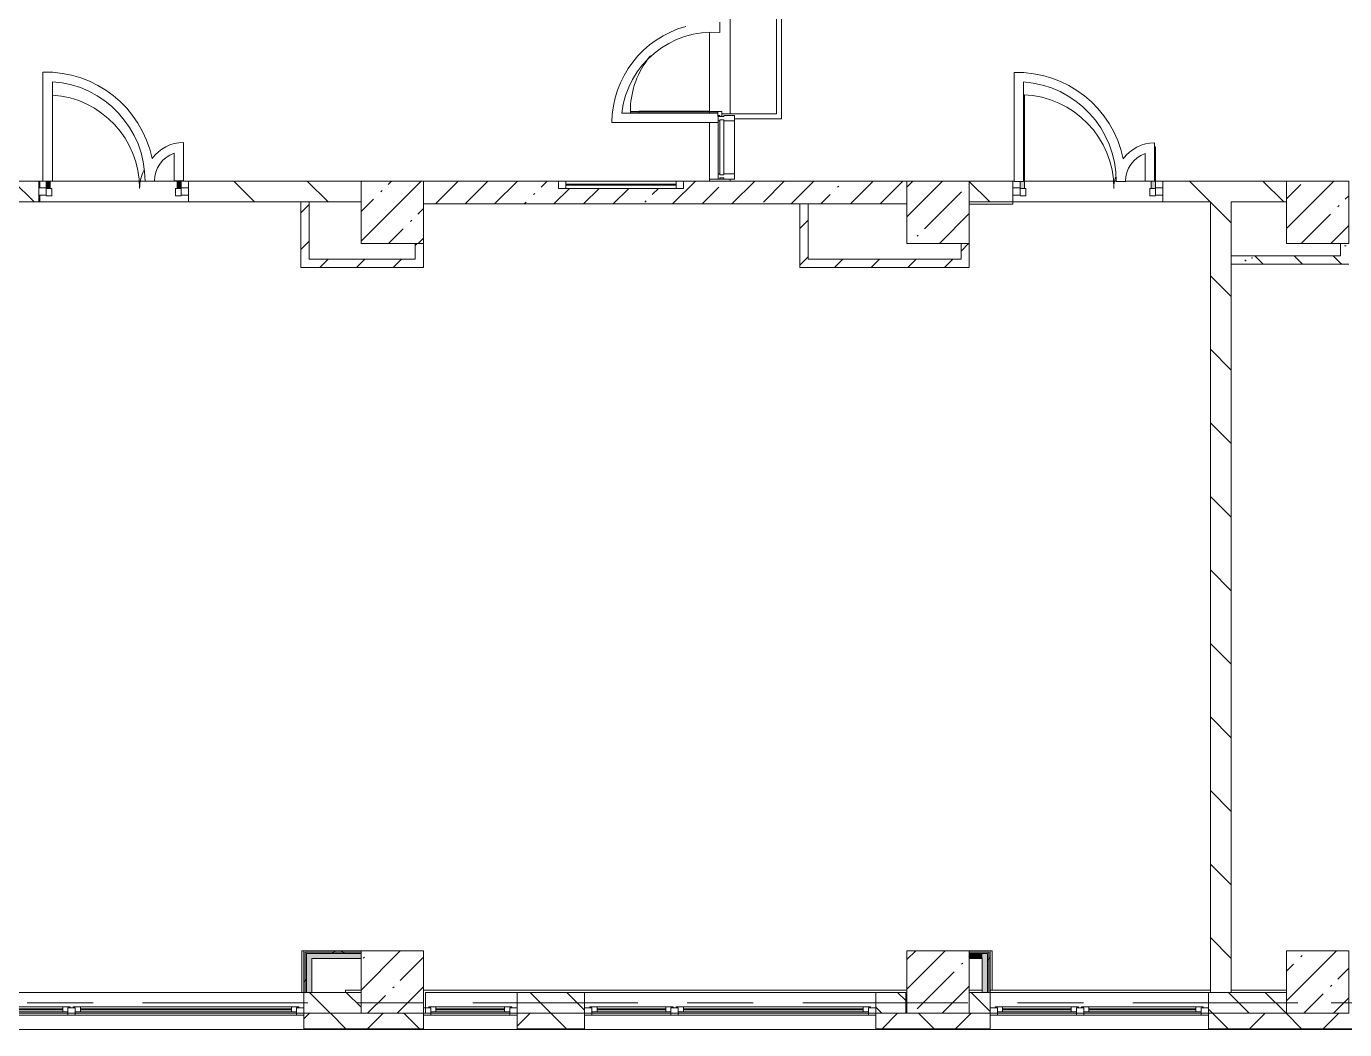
# Model space of a CAD drawing. Header units: millimetres. Extents: x 81037 to 284518, y -8553 to 29000.
# Drawn here: x 170948 to 183628, y -258 to 9388 of the extents above; entities that cross this region are included whole.
import ezdxf

# ---------------------------------------------------------------- set-up
doc = ezdxf.new("R2010")
doc.units = ezdxf.units.MM
doc.linetypes.add('Осевая', pattern=[3175, 635, -476.25, 1587.5, -476.25])
for name, color, linetype, lineweight, true_color in [('A-DETL-GENF-7', 7, 'Continuous', 5, 0xe2e2e2), ('A-DETL-GENF-9', 7, 'Continuous', 5, 0xaaaaaa), ('A-DOOR-4', 7, 'Continuous', 5, 0xe2e2e2), ('A-DOOR-5', 7, 'Continuous', 5, 0xaaaaaa), ('A-FLOR-2', 7, 'Continuous', 5, 0xaaaaaa), ('I-WALL-4', 7, 'Continuous', 5, 0xe7e7e7), ('I-WALL-5', 7, 'Continuous', 9, 0xe7e7e7), ('I-WALL-8', 7, 'Continuous', 5, 0x787878)]:
    doc.layers.add(name, color=color, linetype=linetype, lineweight=lineweight, true_color=true_color)
for name, color, linetype, lineweight in [('A-GLAZ-2', 7, 'Continuous', 5), ('A-GLAZ-CURT-1', 7, 'Continuous', 5), ('A-GLAZ-CWMG-2', 7, 'Continuous', 5), ('A-WALL', 7, 'Continuous', 9), ('A-WALL-4', 7, 'Continuous', 5), ('I-WALL-6', 7, 'Continuous', 5), ('S-COLS-1', 7, 'Continuous', 5), ('Оси', 7, 'Continuous', 9), ('Оси-2', 7, 'Осевая', 9)]:
    doc.layers.add(name, color=color, linetype=linetype, lineweight=lineweight)
pattern_1 = [(135, (157507.65, 0), (-353.553, -353.553), [])]
pattern_2 = [(45, (157507.65, 0), (-176.7767, 176.7767), [])]
pattern_3 = [(135, (157507.65, 0), (-176.7767, -176.7767), [])]
pattern_4 = [(45, (157507.65, 0), (-285.123, 285.123), []), (45, (157792.77, 0), (-285.123, 285.123), [504.031, -100.806, 16.764, -84.042])]
pattern_5 = [(135, (157507.65, 0), (-377.171, -377.171), [533.4, -88.9, 17.78, -88.9]), (135, (157507.65, 376.94), (-377.171, -377.171), []), (50, (157507.65, 0), (637.645, -55.787), [66.675, -733.425]), (355, (157507.65, 0), (-123.35, 668.7), [53.34, -586.74]), (100.451, (157560.8, -4.65), (514.299, 612.908), [56.665, -623.315]), (46.184, (157507.65, 177.8), (948.776, -147.15), [100.012, -1100.137]), (96.636, (157586.7, 165.5), (830.91, 865.997), [84.998, -934.973]), (351.184, (157507.7, 177.8), (830.918, 865.988), [80.01, -880.11]), (21, (157596.55, 133.35), (530.651, -357.928), [66.675, -733.425]), (326, (157596.55, 133.35), (216.308, 644.658), [53.34, -586.74]), (71.451, (157640.8, 103.5), (746.96, 286.724), [56.665, -623.315]), (37.5, (157507.65, 0), (10.8105, 295.9426), [16.764, -562.864, 16.764, -578.866, -588.962]), (37.5, (157507.65, 0), (10.8105, 295.9426), [-1175.258, 16.764, -572.198]), (7.5, (157507.65, 0), (233.869, 350.6318), [16.764, -322.834, 16.764, -549.529, -224.472]), (7.5, (157507.65, 0), (233.869, 350.6318), [-905.891, 16.764, -207.708]), (327.5, (157309.4, 0), (474.5678, -20.0513), [16.764, -205.486, 16.764, -676.656, -920.115]), (327.5, (157309.4, 0), (474.5678, -20.0513), [-915.67, 16.764, -903.351]), (317.5, (157220.5, 0), (518.452, 88.9934), [16.764, -272.161, 16.764, -443.738, -653.415]), (317.5, (157220.5, 0), (518.452, 88.9934), [-749.427, 16.764, -636.651])]
pattern_6 = [(45, (157507.65, 0), (-530.33, 530.33), []), (135, (157507.65, 0), (-530.33, -530.33), [])]

# ---------------------------------------------------------------- blocks, each defined once
blk = doc.blocks.new('BSC_Колонна _Прямоугольная - 600х600-V44-2_1_3_птичка')
at = {"layer": 'S-COLS-1'}
h = blk.add_hatch(dxfattribs=at)
h.set_pattern_fill('FP_58', color=256, style=0, pattern_type=2)
h.set_pattern_definition([(45, (-25860, -200), (-285.123, 285.123), []), (45, (-25574.88, -200), (-285.123, 285.123), [504.031, -100.806, 16.764, -84.042])])
h.paths.add_polyline_path([(-105, -300), (300, -300), (300, 300), (-300, 300), (-300, -300)])
for p, q in [((300, 300), (-300, 300)), ((-300, 300), (-300, -300)), ((300, -300), (300, 300)), ((-300, -300), (300, -300))]:
    blk.add_line(p, q, dxfattribs=at)
blk = doc.blocks.new('BSC_Колонна _Прямоугольная - 600х600-V57-2_1_3_птичка')
at = {"layer": 'S-COLS-1'}
h = blk.add_hatch(dxfattribs=at)
h.set_pattern_fill('FP_75', color=256, style=0, pattern_type=2)
h.set_pattern_definition([(45, (-25860, -7600), (-285.123, 285.123), []), (45, (-25574.88, -7600), (-285.123, 285.123), [504.031, -100.806, 16.764, -84.042])])
h.paths.add_polyline_path([(-300, -300), (300, -300), (300, 300), (-300, 300), (-300, 150)])
for p, q in [((300, 300), (-300, 300)), ((-300, 300), (-300, -300)), ((300, -300), (300, 300)), ((-300, -300), (300, -300))]:
    blk.add_line(p, q, dxfattribs=at)
blk = doc.blocks.new('120_Окно_СКБ_2Ст - 120_Окно_СКБ_2Ст 2800х2500_створка_-22445922-2_1_3_птичка')
at = {"layer": 'A-GLAZ-2'}
for p, q in [((-1400, -127), (-1400, -57)), ((-1400, -57), (-1330, -57)), ((1400, -57), (-1400, -57)), ((-1330, -57), (-1330, -127)), ((500, -87), (-1330, -87)), ((-1330, -87), (-1330, -127)), ((-1280, -137), (-1280, -87)), ((-1280, -107), (450, -107)), ((450, -117), (-1280, -117)), ((450, -137), (450, -87)), ((500, -127), (500, -57)), ((500, -57), (570, -57)), ((500, -127), (500, -87)), ((570, -57), (570, -127)), ((1330, -87), (570, -87)), ((570, -87), (570, -127)), ((620, -137), (620, -87)), ((620, -107), (1280, -107)), ((1280, -117), (620, -117)), ((1280, -137), (1280, -87)), ((1330, -127), (1330, -57)), ((1330, -57), (1400, -57)), ((1330, -127), (1330, -87)), ((1400, -57), (1400, -127)), ((-1330, -127), (-1400, -127)), ((-1400, -127), (-1350, -127)), ((-1330, -127), (-1350, -127)), ((-1350, -127), (-1350, -137)), ((-1350, -137), (520, -137)), ((520, -137), (-1350, -137)), ((570, -127), (500, -127)), ((520, -127), (500, -127)), ((520, -127), (550, -127)), ((520, -137), (520, -127)), ((570, -127), (550, -127)), ((550, -127), (550, -137)), ((550, -137), (1350, -137)), ((1350, -137), (550, -137)), ((1400, -127), (1330, -127)), ((1350, -127), (1330, -127)), ((1350, -127), (1400, -127)), ((1350, -137), (1350, -127))]:
    blk.add_line(p, q, dxfattribs=at)
blk = doc.blocks.new('120_Окно_СКБ_2Ст - 120_Окно_СКБ_2Ст 3100х2500 _мал_створка слева_ 2-22446355-2_1_3_птичка')
at = {"layer": 'A-GLAZ-2'}
for p, q in [((-1550, -127), (-1550, -57)), ((-1550, -57), (-1480, -57)), ((1550, -57), (-1550, -57)), ((-1480, -57), (-1480, -127)), ((650, -87), (-1480, -87)), ((-1480, -87), (-1480, -127)), ((-1430, -137), (-1430, -87)), ((-1430, -107), (600, -107)), ((600, -117), (-1430, -117)), ((600, -137), (600, -87)), ((650, -127), (650, -57)), ((650, -57), (720, -57)), ((650, -127), (650, -87)), ((720, -57), (720, -127)), ((1480, -87), (720, -87)), ((720, -87), (720, -127)), ((770, -137), (770, -87)), ((770, -107), (1430, -107)), ((1430, -117), (770, -117)), ((1430, -137), (1430, -87)), ((1480, -127), (1480, -57)), ((1480, -57), (1550, -57)), ((1480, -127), (1480, -87)), ((1550, -57), (1550, -127)), ((-1480, -127), (-1550, -127)), ((-1550, -127), (-1500, -127)), ((-1480, -127), (-1500, -127)), ((-1500, -127), (-1500, -137)), ((-1500, -137), (670, -137)), ((670, -137), (-1500, -137)), ((720, -127), (650, -127)), ((670, -127), (650, -127)), ((670, -127), (700, -127)), ((670, -137), (670, -127)), ((720, -127), (700, -127)), ((700, -127), (700, -137)), ((700, -137), (1500, -137)), ((1500, -137), (700, -137)), ((1550, -127), (1480, -127)), ((1500, -127), (1480, -127)), ((1500, -127), (1550, -127)), ((1500, -137), (1500, -127))]:
    blk.add_line(p, q, dxfattribs=at)
blk = doc.blocks.new('120_Окно_СКБ_1Ст - 120_Окно_СКБ_1Ст 900х2500_h_-22445987-2_1_3_птичка')
at = {"layer": 'A-GLAZ-2'}
for p, q in [((-450, -127), (-450, -57)), ((-450, -57), (-380, -57)), ((450, -57), (-450, -57)), ((-380, -57), (-380, -127)), ((380, -87), (-380, -87)), ((-380, -87), (-380, -127)), ((-330, -137), (-330, -87)), ((-330, -107), (330, -107)), ((330, -117), (-330, -117)), ((330, -137), (330, -87)), ((380, -127), (380, -57)), ((380, -57), (450, -57)), ((380, -127), (380, -87)), ((450, -57), (450, -127)), ((-380, -127), (-450, -127)), ((-450, -127), (-400, -127)), ((-380, -127), (-400, -127)), ((-400, -127), (-400, -137)), ((-400, -137), (400, -137)), ((400, -137), (-400, -137)), ((450, -127), (380, -127)), ((400, -127), (380, -127)), ((400, -127), (450, -127)), ((400, -137), (400, -127))]:
    blk.add_line(p, q, dxfattribs=at)
blk = doc.blocks.new('120_Окно_СКБ_2Ст - 120_Окно_СКБ_2Ст 2100х2400 _мал створка справа_-22446225-2_1_3_птичка')
at = {"layer": 'A-GLAZ-2'}
for p, q in [((-1050, -127), (-1050, -57)), ((-1050, -57), (-980, -57)), ((1050, -57), (-1050, -57)), ((-980, -57), (-980, -127)), ((150, -87), (-980, -87)), ((-980, -87), (-980, -127)), ((-930, -137), (-930, -87)), ((-930, -107), (100, -107)), ((100, -117), (-930, -117)), ((100, -137), (100, -87)), ((150, -127), (150, -57)), ((150, -57), (220, -57)), ((150, -127), (150, -87)), ((220, -57), (220, -127)), ((980, -87), (220, -87)), ((220, -87), (220, -127)), ((270, -137), (270, -87)), ((270, -107), (930, -107)), ((930, -117), (270, -117)), ((930, -137), (930, -87)), ((980, -127), (980, -57)), ((980, -57), (1050, -57)), ((980, -127), (980, -87)), ((1050, -57), (1050, -127)), ((-980, -127), (-1050, -127)), ((-1050, -127), (-1000, -127)), ((-980, -127), (-1000, -127)), ((-1000, -127), (-1000, -137)), ((-1000, -137), (170, -137)), ((170, -137), (-1000, -137)), ((220, -127), (150, -127)), ((170, -127), (150, -127)), ((170, -127), (200, -127)), ((170, -137), (170, -127)), ((220, -127), (200, -127)), ((200, -127), (200, -137)), ((200, -137), (1000, -137)), ((1000, -137), (200, -137)), ((1050, -127), (980, -127)), ((1000, -127), (980, -127)), ((1000, -127), (1050, -127)), ((1000, -137), (1000, -127))]:
    blk.add_line(p, q, dxfattribs=at)
blk = doc.blocks.new('BSC_Колонна _Прямоугольная - 600х600-V147-2_1_3_птичка')
at = {"layer": 'S-COLS-1'}
h = blk.add_hatch(dxfattribs=at)
h.set_pattern_fill('FP_145', color=256, style=0, pattern_type=2)
h.set_pattern_definition([(45, (-22210, -7600), (-285.123, 285.123), []), (45, (-21924.88, -7600), (-285.123, 285.123), [504.031, -100.806, 16.764, -84.042])])
h.paths.add_polyline_path([(-300, -300), (300, -300), (300, 300), (-300, 300)])
for p, q in [((300, 300), (-300, 300)), ((-300, 300), (-300, -300)), ((300, -300), (300, 300)), ((-300, -300), (300, -300))]:
    blk.add_line(p, q, dxfattribs=at)
blk = doc.blocks.new('BSC_Колонна _Прямоугольная - 600х600-V148-2_1_3_птичка')
at = {"layer": 'S-COLS-1'}
h = blk.add_hatch(dxfattribs=at)
h.set_pattern_fill('FP_146', color=256, style=0, pattern_type=2)
h.set_pattern_definition([(45, (-22210, -200), (-285.123, 285.123), []), (45, (-21924.88, -200), (-285.123, 285.123), [504.031, -100.806, 16.764, -84.042])])
h.paths.add_polyline_path([(-165, -300), (300, -300), (300, 300), (-300, 300), (-300, -300)])
for p, q in [((300, 300), (-300, 300)), ((-300, 300), (-300, -300)), ((300, -300), (300, 300)), ((-300, -300), (300, -300))]:
    blk.add_line(p, q, dxfattribs=at)
blk = doc.blocks.new('BSC_Колонна _Прямоугольная - 600х600-V158-2_1_3_птичка')
at = {"layer": 'S-COLS-1'}
h = blk.add_hatch(dxfattribs=at)
h.set_pattern_fill('FP_156', color=256, style=0, pattern_type=2)
h.set_pattern_definition([(45, (-16960, -7600), (-285.123, 285.123), []), (45, (-16674.88, -7600), (-285.123, 285.123), [504.031, -100.806, 16.764, -84.042])])
h.paths.add_polyline_path([(-300, -300), (300, -300), (300, 300), (-300, 300), (-300, 150)])
for p, q in [((300, 300), (-300, 300)), ((-300, 300), (-300, -300)), ((300, -300), (300, 300)), ((-300, -300), (300, -300))]:
    blk.add_line(p, q, dxfattribs=at)
blk = doc.blocks.new('Прямоугольный импост - 50 x 70 мм-31927764-2_1_3_птичка')
at = {"layer": 'A-GLAZ-CWMG-2'}
for p, q in [((-70, 35), (0, 35)), ((-70, -35), (-70, 35)), ((0, 35), (0, -35)), ((0, -35), (-70, -35))]:
    blk.add_line(p, q, dxfattribs=at)
blk = doc.blocks.new('Дверь_Витражная_остекление_ - ДВН_ДАО_Главный вход_1200 в свету Д-22 _п_-31928779-2_1_3_птичка')
at = {"layer": 'A-DOOR-4'}
for points in [[(-610, 30), (-610, 100), (-650, 100), (-650, 30)], [(650, 30), (650, 103), (610, 103), (610, 30)]]:
    blk.add_hatch(color=256, dxfattribs=at).paths.add_polyline_path(points)
at = {"layer": 'A-DETL-GENF-9'}
for p, q in [((-650, 100), (-650, 35)), ((-650, 30), (-610, 30)), ((-595, 30), (-650, 30)), ((-610, 30), (-610, 100)), ((-595, -40), (-595, 30)), ((595, -40), (595, 30)), ((595, 30), (650, 30)), ((610, 103), (610, 30)), ((610, 30), (650, 30)), ((650, 35), (650, 103)), ((-650, -40), (-595, -40)), ((650, -40), (595, -40))]:
    blk.add_line(p, q, dxfattribs=at)
at = {"layer": 'A-DOOR-5'}
for p, q in [((-650, 100), (-650, 35)), ((650, 103), (650, 35))]:
    blk.add_line(p, q, dxfattribs=at)
for centre, radius, start, end in [((-650, 30), 900, 360, 86.0972), ((650, 30), 400, 153.3442, 180)]:
    blk.add_arc(centre, radius, start, end, dxfattribs=at)
blk = doc.blocks.new('Прямоугольный импост - 50 x 70 мм-31701779-2_1_3_птичка')
at = {"layer": 'A-GLAZ-CWMG-2'}
for p, q in [((0, 35), (-70, 35)), ((-70, 35), (-70, -35)), ((0, -35), (0, 35)), ((-70, -35), (0, -35))]:
    blk.add_line(p, q, dxfattribs=at)
blk = doc.blocks.new('Дверь_Витражная_остекление_ - ДВН_ДАО_Главный вход_1200 в свету Д-22 _п_-V187-2_1_3_птичка')
at = {"layer": 'A-DOOR-4'}
for points in [[(-619, 30), (-610, 30), (-610, 930), (-619, 930), (-619, 97), (-650, 97), (-650, 30)], [(642, 30), (650, 35), (650, 430), (642, 430), (642, 100), (610, 100), (610, 30)]]:
    blk.add_hatch(color=256, dxfattribs=at).paths.add_polyline_path(points)
at = {"layer": 'A-DETL-GENF-9'}
for p, q in [((-610, 930), (-619, 930)), ((-610, 30), (-610, 930)), ((650, 430), (642, 430)), ((650, 35), (650, 430)), ((-650, 97), (-650, 35)), ((-650, 30), (-610, 30)), ((-595, 30), (-650, 30)), ((-595, -40), (-595, 30)), ((595, -40), (595, 30)), ((595, 30), (650, 30)), ((610, 100), (610, 30)), ((610, 30), (650, 30)), ((-650, -40), (-595, -40)), ((650, -40), (595, -40))]:
    blk.add_line(p, q, dxfattribs=at)
at = {"layer": 'A-DOOR-5'}
for p, q in [((650, 430), (650, 35)), ((-650, 97), (-650, 35))]:
    blk.add_line(p, q, dxfattribs=at)
for centre, radius, start, end in [((-650, 30), 900, 360, 87.9985), ((650, 30), 400, 90, 91.1759), ((650, 30), 400, 164.4599, 180)]:
    blk.add_arc(centre, radius, start, end, dxfattribs=at)
blk = doc.blocks.new('Прямоугольный импост - Импост структурный с накладкой - 160мм Темный-30756008-2_1_3_птичка')
at = {"layer": 'A-GLAZ-CWMG-2'}
for p, q in [((-50, 0), (-50, 17)), ((-50, 17), (0, 17)), ((-40, 0), (-50, 0)), ((-40, -40), (-40, 0)), ((0, 0), (-10, 0)), ((-10, 0), (-10, -40)), ((0, 17), (0, 0)), ((-50, -140), (-50, -40)), ((-50, -40), (-40, -40)), ((-10, -40), (0, -40)), ((0, -40), (0, -140)), ((0, -140), (-50, -140))]:
    blk.add_line(p, q, dxfattribs=at)
blk = doc.blocks.new('Системная панель - Стекло - 40мм-32387061-2_1_3_птичка')
at = {"layer": 'A-GLAZ-CURT-1'}
for p, q in [((265, 40), (-265, 40)), ((-265, 40), (-265, 0)), ((-265, 0), (265, 0)), ((265, 0), (265, 40))]:
    blk.add_line(p, q, dxfattribs=at)
blk = doc.blocks.new('Прямоугольный импост - Импост структурный с накладкой - 160мм Темный-32387059-2_1_3_птичка')
at = {"layer": 'A-GLAZ-CWMG-2'}
for p, q in [((20093, 7970), (20093, 8480)), ((20250, 7970), (20250, 8480))]:
    blk.add_line(p, q, dxfattribs=at)
blk = doc.blocks.new('Прямоугольный импост - Импост структурный с накладкой - 160мм Темный-30755591-2_1_3_птичка')
at = {"layer": 'A-GLAZ-CWMG-2'}
for p, q in [((-25, 0), (-25, 17)), ((-25, 17), (25, 17)), ((-15, 0), (-25, 0)), ((-15, -40), (-15, 0)), ((25, 0), (15, 0)), ((15, 0), (15, -40)), ((25, 17), (25, 0)), ((-25, -140), (-25, -40)), ((-25, -40), (-15, -40)), ((15, -40), (25, -40)), ((25, -40), (25, -140)), ((25, -140), (-25, -140))]:
    blk.add_line(p, q, dxfattribs=at)
blk = doc.blocks.new('Дверь_Витражная_остекление_ - ВВ-16 остекление-32390142-2_1_3_птичка')
at = {"layer": 'A-DETL-GENF-7'}
for points in [[(-788, -20), (-833, -20), (-833, -845), (-788, -845), (-788, -56)], [(850, -860), (850, -20), (837, -20), (837, -860)]]:
    blk.add_hatch(color=256, dxfattribs=at).paths.add_polyline_path(points)
at = {"layer": 'A-DETL-GENF-9'}
for p, q in [((-788, -20), (-833, -20)), ((-833, -845), (-833, -20)), ((-788, -20), (-833, -20)), ((-833, -20), (-833, -845)), ((-833, -100), (-788, -100)), ((-823, -765), (-823, -100)), ((-788, -845), (-788, -20)), ((-788, -845), (-788, -20)), ((-779, -765), (-779, -100)), ((829, -780), (829, -100)), ((837, -860), (837, -20)), ((837, -20), (837, -860)), ((850, -100), (837, -100)), ((-833, -765), (-788, -765)), ((-833, -845), (-788, -845)), ((-833, -845), (-788, -845)), ((850, -780), (837, -780)), ((850, -860), (837, -860)), ((837, -860), (850, -860))]:
    blk.add_line(p, q, dxfattribs=at)
at = {"layer": 'A-DOOR-5'}
for p, q in [((-883, 20), (-833, 20)), ((-883, -20), (-883, 20)), ((-833, 20), (-833, -20)), ((833, 20), (883, 20)), ((833, -20), (833, 20)), ((883, 20), (883, -20)), ((-833, -20), (-883, -20)), ((-833, -845), (-833, -20)), ((833, -860), (833, -20)), ((883, -20), (833, -20))]:
    blk.add_line(p, q, dxfattribs=at)
for centre, radius, start, end in [((-833, -20), 825, 329.8094, 332.2043), ((-833, -20), 825, 270, 322.6078), ((833, -20), 840, 230.3386, 232.9926), ((833, -20), 840, 234.0758, 270)]:
    blk.add_arc(centre, radius, start, end, dxfattribs=at)
blk = doc.blocks.new('120_Окно_СКБ_1Ст - 120_Окно_СКБ_1Ст 400х1200 EI30-24228621-2_1_3_птичка')
at = {"layer": 'A-GLAZ-2'}
for p, q in [((-600, 40), (-600, 110)), ((-600, 110), (-530, 110)), ((600, 110), (-600, 110)), ((-530, 40), (-600, 40)), ((-600, 40), (600, 40)), ((-530, 110), (-530, 40)), ((530, 80), (-530, 80)), ((530, 70), (-530, 70)), ((530, 40), (530, 110)), ((530, 110), (600, 110)), ((600, 40), (530, 40)), ((600, 110), (600, 40))]:
    blk.add_line(p, q, dxfattribs=at)

msp = doc.modelspace()

# ---------------------------------------------------------------- hatches: boundary and pattern name
at = {"layer": 'A-WALL-4'}
h = msp.add_hatch(dxfattribs=at)
h.set_pattern_fill('FP_81', color=256, style=0, pattern_type=2)
h.set_pattern_definition(pattern_3)
h.paths.add_polyline_path([(173987.3, -100), (174167.7, -100), (174167.7, 100), (173617.7, 100), (173617.7, -100)])
h.paths.add_polyline_path([(170517.7, -100), (170517.7, 100), (170267.7, 100), (170267.7, -100), (170277.2, -100)])
h = msp.add_hatch(dxfattribs=at)
h.set_pattern_fill('FP_81', color=256, style=0, pattern_type=2)
h.set_pattern_definition(pattern_3)
h.paths.add_polyline_path([(179407.7, -100), (179407.7, 100), (179117.7, 100), (179117.7, -100)])
h.paths.add_polyline_path([(176317.7, -100), (176317.7, 100), (175667.7, 100), (175667.7, -100), (175842.4, -100)])
h = msp.add_hatch(dxfattribs=at)
h.set_pattern_fill('FP_81', color=256, style=0, pattern_type=2)
h.set_pattern_definition(pattern_3)
h.paths.add_polyline_path([(182317.7, -100), (183067.7, -100), (183067.7, 100), (182317.7, 100)])
h.paths.add_polyline_path([(180017.7, -100), (180217.7, -100), (180217.7, 100), (180017.7, 100)])
h = msp.add_hatch(dxfattribs=at)
h.set_pattern_fill('FP_71', color=256, style=0, pattern_type=2)
h.set_pattern_definition([(45, (157507.65, 0), (-353.5534, 353.5534), []), (135, (157507.65, 0), (-353.5534, -353.5534), [])])
h.paths.add_polyline_path([(233207.7, -250), (233207.7, -100), (229067.7, -100), (229067.7, -250), (232421.1, -250)])
h.paths.add_polyline_path([(226856, -250), (228167.7, -250), (228167.7, -100), (224567.7, -100), (224567.7, -250), (225000.9, -250)])
h.paths.add_polyline_path([(219435.8, -250), (219567.7, -250), (219567.7, -100), (218417.7, -100), (218417.7, -250), (218508.3, -250)])
h.paths.add_polyline_path([(214417.7, -250), (214667.7, -250), (214667.7, -100), (213917.7, -100), (213917.7, -250), (214334.4, -250)])
h.paths.add_polyline_path([(216317.7, -250), (216317.7, -100), (215567.7, -100), (215567.7, -250), (215725.7, -250)])
h.paths.add_polyline_path([(222667.7, -250), (223667.7, -250), (223667.7, -100), (222667.7, -100)])
h.paths.add_polyline_path([(210817.7, -250), (210817.7, -100), (209417.7, -100), (209417.7, -250), (210160.6, -250)])
h.paths.add_polyline_path([(206317.7, -250), (206317.7, -100), (204917.7, -100), (204917.7, -250), (205523, -250)])
h.paths.add_polyline_path([(202740.4, -250), (202817.7, -250), (202817.7, -100), (202444, -100), (202444, -250)])
h.paths.add_polyline_path([(200917.7, -250), (201544, -250), (201544, -100), (200167.7, -100), (200167.7, -250), (200885.4, -250)])
h.paths.add_polyline_path([(193397.7, -250), (193397.7, -100), (192277.7, -100), (192277.7, -250), (193001.5, -250)])
h.paths.add_polyline_path([(196547.7, -250), (197067.7, -250), (197067.7, -100), (195497.7, -100), (195497.7, -250), (196247.8, -250)])
h.paths.add_polyline_path([(190682.7, -250), (191377.7, -250), (191377.7, -100), (190517.7, -100), (190517.7, -250)])
h.paths.add_polyline_path([(188363.9, -250), (188417.7, -250), (188417.7, -100), (186717.4, -100), (186717.4, -250), (187900.1, -250)])
h.paths.add_polyline_path([(179552.4, -250), (180217.7, -250), (180217.7, -100), (179117.7, -100), (179117.7, -250)])
h.paths.add_polyline_path([(173987.3, -250), (174767.7, -250), (174767.7, -100), (173617.7, -100), (173617.7, -250)])
h.paths.add_polyline_path([(175667.7, -250), (176317.7, -250), (176317.7, -100), (175667.7, -100)])
h.paths.add_polyline_path([(182317.7, -250), (183917.4, -250), (183917.4, -100), (182317.7, -100)])
h.paths.add_polyline_path([(166067.7, -250), (166067.7, -100), (162137.7, -100), (162137.7, -250), (165639.6, -250)])
h.paths.add_polyline_path([(160074.5, -250), (161237.7, -250), (161237.7, -100), (157247.7, -100), (157247.7, -250), (158219.5, -250)])
h.paths.add_polyline_path([(169167.7, -250), (170517.7, -250), (170517.7, -100), (169167.7, -100)])
at = {"layer": 'I-WALL-4'}
for points in [[(174167.7, 425), (174167.7, 475), (173692.7, 475), (173692.7, 425), (173987.3, 425)], [(180142.7, 425), (180142.7, 475), (180017.7, 475), (180017.7, 425)], [(180142.7, 100), (180192.7, 100), (180192.7, 475), (180142.7, 475), (180142.7, 230.5)]]:
    msp.add_hatch(color=256, dxfattribs=at).paths.add_polyline_path(points)
at = {"layer": 'I-WALL-5'}
msp.add_hatch(color=256, dxfattribs=at).paths.add_polyline_path([(173642.7, 100), (173692.7, 100), (173692.7, 475), (173642.7, 475), (173642.7, 230.5)])
at = {"layer": 'I-WALL-6'}
h = msp.add_hatch(dxfattribs=at)
h.set_pattern_fill('FP_82', color=256, style=0, pattern_type=2)
h.set_pattern_definition(pattern_1)
h.paths.add_polyline_path([(167494.7, 7700), (169667.7, 7700), (169667.7, 7900), (168967.7, 7900), (168967.7, 7830), (168167.7, 7830), (168167.7, 7900), (165767.7, 7900), (165767.7, 7700), (166567.2, 7700)])
h.paths.add_polyline_path([(170277.2, 7700), (171067.6, 7700), (171067.6, 7900), (170267.7, 7900), (170267.7, 7700)])
h.paths.add_polyline_path([(164037.7, 7700), (165167.7, 7700), (165167.7, 7900), (164037.7, 7900), (164037.7, 7750.3)])
h.paths.add_polyline_path([(174167.7, 7700), (174167.7, 7900), (172507.6, 7900), (172507.6, 7700), (173667.7, 7700)])
h.paths.add_polyline_path([(161237.7, 7700), (161537.7, 7700), (161537.7, 7900), (161237.7, 7900), (161237.7, 7750.3)])
h = msp.add_hatch(dxfattribs=at)
h.set_pattern_fill('FP_79', color=256, style=0, pattern_type=2)
h.set_pattern_definition(pattern_4)
h.paths.add_polyline_path([(179417.7, 7680), (179417.7, 7900), (177267.7, 7900), (177267.7, 7830), (176067.7, 7830), (176067.7, 7900), (174767.7, 7900), (174767.7, 7680), (178624.9, 7680)])
h = msp.add_hatch(dxfattribs=at)
h.set_pattern_fill('FP_82', color=256, style=0, pattern_type=2)
h.set_pattern_definition(pattern_1)
h.paths.add_polyline_path([(182335, 7700), (183067.7, 7700), (183067.7, 7900), (181877.7, 7900), (181877.7, 7700)])
h.paths.add_polyline_path([(180017.7, 7700), (180437.7, 7700), (180437.7, 7900), (180017.7, 7900)])
h = msp.add_hatch(dxfattribs=at)
h.set_pattern_fill('FP_83', color=256, style=0, pattern_type=2)
h.set_pattern_definition(pattern_2)
h.paths.add_polyline_path([(173667.7, 7070), (173667.7, 7700), (173587.7, 7700), (173587.7, 7070)])
h = msp.add_hatch(dxfattribs=at)
h.set_pattern_fill('FP_83', color=256, style=0, pattern_type=2)
h.set_pattern_definition(pattern_2)
h.paths.add_polyline_path([(178467.7, 7150), (178467.7, 7680), (178387.7, 7680), (178387.7, 7150)])
h = msp.add_hatch(dxfattribs=at)
h.set_pattern_fill('FP_82', color=256, style=0, pattern_type=2)
h.set_pattern_definition(pattern_1)
h.paths.add_polyline_path([(182537.7, 100), (182537.7, 7700), (182337.7, 7700), (182337.7, 100)])
h = msp.add_hatch(dxfattribs=at)
h.set_pattern_fill('FP_83', color=256, style=0, pattern_type=2)
h.set_pattern_definition(pattern_2)
h.paths.add_polyline_path([(174767.7, 7150), (174767.7, 7300), (174687.7, 7300), (174687.7, 7150)])
h = msp.add_hatch(dxfattribs=at)
h.set_pattern_fill('FP_83', color=256, style=0, pattern_type=2)
h.set_pattern_definition(pattern_2)
h.paths.add_polyline_path([(180017.7, 7070), (180017.7, 7300), (179937.7, 7300), (179937.7, 7070)])
h = msp.add_hatch(dxfattribs=at)
h.set_pattern_fill('FP_83', color=256, style=0, pattern_type=2)
h.set_pattern_definition(pattern_2)
h.paths.add_polyline_path([(173667.7, 7070), (174767.7, 7070), (174767.7, 7150), (173667.7, 7150)])
h = msp.add_hatch(dxfattribs=at)
h.set_pattern_fill('FP_83', color=256, style=0, pattern_type=2)
h.set_pattern_definition(pattern_2)
h.paths.add_polyline_path([(179937.7, 7070), (179937.7, 7150), (178387.7, 7150), (178387.7, 7070), (178624.9, 7070)])
h = msp.add_hatch(dxfattribs=at)
h.set_pattern_fill('FP_165', color=256, style=0, pattern_type=2)
h.set_pattern_definition(pattern_6)
h.paths.add_polyline_path([(173617.7, 100), (173630.2, 100), (173630.2, 500), (173617.7, 500), (173617.7, 230.5)])
h = msp.add_hatch(dxfattribs=at)
h.set_pattern_fill('FP_165', color=256, style=0, pattern_type=2)
h.set_pattern_definition(pattern_6)
h.paths.add_polyline_path([(173630.2, 487.5), (174167.7, 487.5), (174167.7, 500), (173630.2, 500)])
h = msp.add_hatch(dxfattribs=at)
h.set_pattern_fill('FP_165', color=256, style=0, pattern_type=2)
h.set_pattern_definition(pattern_6)
h.paths.add_polyline_path([(173630.2, 100), (173642.7, 100), (173642.7, 487.5), (173630.2, 487.5), (173630.2, 230.5)])
h = msp.add_hatch(dxfattribs=at)
h.set_pattern_fill('FP_165', color=256, style=0, pattern_type=2)
h.set_pattern_definition(pattern_6)
h.paths.add_polyline_path([(173642.7, 475), (174167.7, 475), (174167.7, 487.5), (173642.7, 487.5)])
h = msp.add_hatch(dxfattribs=at)
h.set_pattern_fill('FP_165', color=256, style=0, pattern_type=2)
h.set_pattern_definition(pattern_6)
h.paths.add_polyline_path([(180192.7, 100), (180205.2, 100), (180205.2, 487.5), (180192.7, 487.5), (180192.7, 230.5)])
h = msp.add_hatch(dxfattribs=at)
h.set_pattern_fill('FP_165', color=256, style=0, pattern_type=2)
h.set_pattern_definition(pattern_6)
h.paths.add_polyline_path([(180205.2, 100), (180217.7, 100), (180217.7, 500), (180205.2, 500), (180205.2, 230.5)])
at = {"layer": 'I-WALL-8'}
h = msp.add_hatch(dxfattribs=at)
h.set_pattern_fill('FP_86', color=256, style=0, pattern_type=2)
h.set_pattern_definition(pattern_5)
h.paths.add_polyline_path([(183667.7, 7100), (183667.7, 7300), (183587.7, 7300), (183587.7, 7100)])
h = msp.add_hatch(dxfattribs=at)
h.set_pattern_fill('FP_86', color=256, style=0, pattern_type=2)
h.set_pattern_definition(pattern_5)
h.paths.add_polyline_path([(183587.7, 7100), (183587.7, 7180), (182537.7, 7180), (182537.7, 7100), (183262.5, 7100)])
at = {"layer": 'S-COLS-1'}
h = msp.add_hatch(dxfattribs=at)
h.set_pattern_fill('FP_79', color=256, style=0, pattern_type=2)
h.set_pattern_definition(pattern_4)
h.paths.add_polyline_path([(174167.7, -100), (174767.7, -100), (174767.7, 500), (174167.7, 500), (174167.7, 230.5)])

# ---------------------------------------------------------------- linework, layer by layer
at = {"layer": 'A-FLOR-2'}
for p, q in [((178162.7, 10278.9), (178162.7, 8547.4)), ((178212.7, 8497.4), (178212.7, 10328.9)), ((177617.7, 9329.4), (177617.7, 9428.1)), ((171107.9, 8947.6), (171107.9, 7900)), ((180448.6, 8944.6), (180448.6, 7897)), ((171197.9, 7900), (171197.9, 8855.9)), ((180538.6, 7897), (180538.6, 8852.9)), ((177597.7, 8553), (176675, 8553)), ((178162.7, 8547.4), (177637.7, 8547.4)), ((177757.7, 8497.4), (178212.7, 8497.4)), ((176579.3, 8463), (177600.7, 8463)), ((172458.9, 7903), (172458.9, 8272)), ((181799.7, 7900), (181799.7, 8269)), ((172368.9, 8167.1), (172368.9, 7903)), ((181709.7, 8164.1), (181709.7, 7900)), ((171067.6, 7900), (172507.6, 7900)), ((171076.9, 7900), (171076.9, 7835)), ((172368.9, 7903), (172458.9, 7903)), ((180448.9, 7900), (180437.7, 7900)), ((180448.6, 7897), (180538.6, 7897)), ((181430.6, 7897), (181520.7, 7897)), ((181520.9, 7900), (181877.7, 7900)), ((171076.9, 7765), (171076.9, 7700)), ((180437.7, 7679), (180017.7, 7679)), ((180437.7, 7700), (180437.7, 7679)), ((173597.7, 100), (173597.7, 500)), ((173597.7, 500), (173617.7, 500)), ((180217.7, 500), (180237.7, 500)), ((180237.7, 500), (180237.7, 120))]:
    msp.add_line(p, q, dxfattribs=at)
for centre, radius, start, end in [((177548.3, 8453.1), 969, 105.31636, 179.41553), ((177548.3, 8453.1), 879, 85.47205, 173.47514), ((171134.9, 7903), 1045, 11.78406, 91.48467), ((180475.7, 7900), 1045, 11.78406, 91.48467), ((171134.9, 7903), 955, 359.82001, 86.22206), ((180475.7, 7900), 955, 359.82001, 86.22206), ((172458.9, 7903), 369, 90, 144.66492), ((181799.7, 7900), 369, 90, 144.66492), ((172458.9, 7903), 279, 108.81906, 180.6161), ((181799.7, 7900), 279, 108.81906, 180.6161)]:
    msp.add_arc(centre, radius, start, end, dxfattribs=at)
at = {"layer": 'A-WALL'}
for p, q in [((177517.7, 7900), (177717.7, 7900)), ((173667.7, 7700), (173587.7, 7700)), ((178467.7, 7680), (178387.7, 7680)), ((182537.7, 7180), (182537.7, 7100)), ((173630.2, 100), (173630.2, 487.5)), ((174167.7, 487.5), (173630.2, 487.5)), ((173642.7, 100), (173642.7, 475)), ((174167.7, 475), (173642.7, 475)), ((180205.2, 487.5), (180017.7, 487.5)), ((180192.7, 475), (180017.7, 475)), ((180192.7, 100), (180192.7, 475)), ((180205.2, 100), (180205.2, 487.5)), ((182337.7, 100), (182537.7, 100)), ((173617.7, -100), (174167.7, -100)), ((175667.7, -100), (176317.7, -100)), ((179117.7, -100), (179407.7, -100)), ((180017.7, -100), (180217.7, -100)), ((182317.7, -100), (183067.7, -100)), ((173617.7, -250), (174767.7, -250)), ((173617.7, -253), (174767.7, -253)), ((175667.7, -250), (176317.7, -250)), ((175667.7, -253), (176317.7, -253)), ((179117.7, -250), (180217.7, -250)), ((179117.7, -253), (180217.7, -253)), ((182317.7, -250), (183917.4, -250)), ((182317.7, -253), (183917.4, -253))]:
    msp.add_line(p, q, dxfattribs=at)
at = {"layer": 'A-WALL-4'}
for p, q in [((170267.7, 100), (174167.7, 100)), ((173617.7, 100), (173617.7, -258)), ((174167.7, -100), (174167.7, 100)), ((174787.7, 100), (174787.7, -100)), ((174787.7, 100), (179407.7, 100)), ((175667.7, 100), (175667.7, -258)), ((176317.7, -258), (176317.7, 100)), ((179117.7, 100), (179117.7, -258)), ((179407.7, -100), (179407.7, 100)), ((180017.7, 100), (182337.7, 100)), ((180217.7, -258), (180217.7, 100)), ((182317.7, 100), (182317.7, -258)), ((183067.7, 100), (182537.7, 100)), ((175667.7, -100), (157397.7, -100)), ((174767.7, -258), (174767.7, -100)), ((176317.7, -100), (179417.7, -100)), ((157239.7, -258), (175667.7, -258)), ((182317.7, -258), (175667.7, -258)), ((215567.7, -258), (182317.7, -258))]:
    msp.add_line(p, q, dxfattribs=at)
at = {"layer": 'I-WALL-6'}
for p, q in [((177717.7, 10275.4), (177717.7, 8547.4)), ((177517.7, 8553), (177517.7, 9331.4)), ((177517.7, 7900), (177517.7, 8463)), ((171067.6, 7900), (170267.7, 7900)), ((171067.6, 7700), (171067.6, 7900)), ((174167.7, 7900), (172507.6, 7900)), ((172507.6, 7900), (172507.6, 7700)), ((176067.7, 7900), (174767.7, 7900)), ((177517.7, 7900), (177267.7, 7900)), ((177717.7, 7920), (177517.7, 7920)), ((177717.7, 7900), (177717.7, 7920)), ((179417.7, 7900), (177717.7, 7900)), ((180437.7, 7900), (180017.7, 7900)), ((180437.7, 7700), (180437.7, 7900)), ((180538.6, 7900), (181430.5, 7900)), ((183067.7, 7900), (181877.7, 7900)), ((181877.7, 7900), (181877.7, 7700)), ((173587.7, 7700), (170267.7, 7700)), ((173587.7, 7700), (173587.7, 7070)), ((173667.7, 7700), (174167.7, 7700)), ((173667.7, 7150), (173667.7, 7700)), ((174767.7, 7680), (178387.7, 7680)), ((178387.7, 7680), (178387.7, 7070)), ((178467.7, 7150), (178467.7, 7680)), ((178467.7, 7680), (179417.7, 7680)), ((182337.7, 7700), (180017.7, 7700)), ((182337.7, 7700), (182337.7, 100)), ((182537.7, 7180), (182537.7, 7700)), ((182537.7, 7700), (183067.7, 7700)), ((174687.7, 7300), (174687.7, 7150)), ((174767.7, 7070), (174767.7, 7300)), ((179937.7, 7300), (179937.7, 7150)), ((180017.7, 7070), (180017.7, 7300)), ((183587.7, 7300), (183587.7, 7180)), ((174687.7, 7150), (173667.7, 7150)), ((179937.7, 7150), (178467.7, 7150)), ((183587.7, 7180), (182537.7, 7180)), ((173587.7, 7070), (174767.7, 7070)), ((178387.7, 7070), (180017.7, 7070)), ((182537.7, 100), (182537.7, 7100)), ((182537.7, 7100), (183667.7, 7100)), ((173617.7, 500), (173617.7, 100)), ((174167.7, 500), (173617.7, 500)), ((173692.7, 100), (173692.7, 425)), ((173692.7, 425), (174167.7, 425)), ((174167.7, 425), (174167.7, 500)), ((180217.7, 500), (180017.7, 500)), ((180017.7, 425), (180142.7, 425)), ((180142.7, 425), (180142.7, 100)), ((180217.7, 100), (180217.7, 500)), ((174017.7, 120), (174167.7, 120)), ((174017.7, 120), (174017.7, 100)), ((174767.7, 120), (179417.7, 120)), ((180017.7, 120), (180142.7, 120)), ((180217, 120), (182335, 120)), ((182537.7, 120), (183067.7, 120)), ((173617.7, -100), (170517.7, -100)), ((175667.7, -100), (174767.7, -100)), ((182317.7, -100), (180217.7, -100))]:
    msp.add_line(p, q, dxfattribs=at)
at = {"layer": 'S-COLS-1'}
for p, q in [((174767.7, 500), (174167.7, 500)), ((174167.7, 500), (174167.7, -100)), ((174767.7, -100), (174767.7, 500)), ((174167.7, -100), (174767.7, -100))]:
    msp.add_line(p, q, dxfattribs=at)
at = {"layer": 'Оси'}
msp.add_line((183497.7, 0), (195997.7, 0), dxfattribs=at)
at = {"layer": 'Оси-2'}
msp.add_line((167780.1, 0), (183497.7, 0), dxfattribs=at)

# ---------------------------------------------------------------- block references
at = {"layer": 'A-DOOR-5', "rotation": 269.9999999999998}
msp.add_blockref('Дверь_Витражная_остекление_ - ВВ-16 остекление-32390142-2_1_3_птичка', (177617.7, 9402.9), dxfattribs=at)
at = {"layer": 'A-DOOR-5'}
for name, p in [('Дверь_Витражная_остекление_ - ДВН_ДАО_Главный вход_1200 в свету Д-22 _п_-31928779-2_1_3_птичка', (171787.6, 7800)), ('Дверь_Витражная_остекление_ - ДВН_ДАО_Главный вход_1200 в свету Д-22 _п_-V187-2_1_3_птичка', (181157.7, 7800))]:
    msp.add_blockref(name, p, dxfattribs=at)
at = {"layer": 'A-GLAZ-2'}
msp.add_blockref('120_Окно_СКБ_1Ст - 120_Окно_СКБ_1Ст 400х1200 EI30-24228621-2_1_3_птичка', (176667.7, 7790), dxfattribs=at)
at = {"layer": 'A-GLAZ-2', "rotation": 180}
for name, p in [('120_Окно_СКБ_2Ст - 120_Окно_СКБ_2Ст 3100х2500 _мал_створка слева_ 2-22446355-2_1_3_птичка', (172067.7, -175)), ('120_Окно_СКБ_1Ст - 120_Окно_СКБ_1Ст 900х2500_h_-22445987-2_1_3_птичка', (175217.7, -175)), ('120_Окно_СКБ_2Ст - 120_Окно_СКБ_2Ст 2800х2500_створка_-22445922-2_1_3_птичка', (177717.7, -175)), ('120_Окно_СКБ_2Ст - 120_Окно_СКБ_2Ст 2100х2400 _мал створка справа_-22446225-2_1_3_птичка', (181267.7, -175))]:
    msp.add_blockref(name, p, dxfattribs=at)
at = {"layer": 'A-GLAZ-CURT-1', "rotation": 269.9999999999997}
msp.add_blockref('Системная панель - Стекло - 40мм-32387061-2_1_3_птичка', (177617.7, 8225.2), dxfattribs=at)
at = {"layer": 'A-GLAZ-CWMG-2', "extrusion": (0, 0, -1)}
for name, p, rotation in [('Прямоугольный импост - Импост структурный с накладкой - 160мм Темный-30755591-2_1_3_птичка', (-177617.7, 8505.4), 270.0000000000002), ('Прямоугольный импост - Импост структурный с накладкой - 160мм Темный-30756008-2_1_3_птичка', (-177617.7, 7920), 270.0000000000002), ('Прямоугольный импост - 50 x 70 мм-31927764-2_1_3_птичка', (-172507.6, 7800), 180), ('Прямоугольный импост - 50 x 70 мм-31927764-2_1_3_птичка', (-181877.7, 7800), 180)]:
    msp.add_blockref(name, p, dxfattribs=dict(at, rotation=rotation))
at = {"layer": 'A-GLAZ-CWMG-2'}
msp.add_blockref('Прямоугольный импост - Импост структурный с накладкой - 160мм Темный-32387059-2_1_3_птичка', (157507.7, 0), dxfattribs=at)
at = {"layer": 'A-GLAZ-CWMG-2', "rotation": 180}
for p in [(171067.6, 7800), (180437.7, 7800)]:
    msp.add_blockref('Прямоугольный импост - 50 x 70 мм-31701779-2_1_3_птичка', p, dxfattribs=at)
at = {"layer": 'S-COLS-1'}
for name, p in [('BSC_Колонна _Прямоугольная - 600х600-V158-2_1_3_птичка', (174467.7, 7600)), ('BSC_Колонна _Прямоугольная - 600х600-V147-2_1_3_птичка', (179717.7, 7600)), ('BSC_Колонна _Прямоугольная - 600х600-V57-2_1_3_птичка', (183367.7, 7600)), ('BSC_Колонна _Прямоугольная - 600х600-V148-2_1_3_птичка', (179717.7, 200)), ('BSC_Колонна _Прямоугольная - 600х600-V44-2_1_3_птичка', (183367.7, 200))]:
    msp.add_blockref(name, p, dxfattribs=at)

doc.saveas('drawing.dxf')
